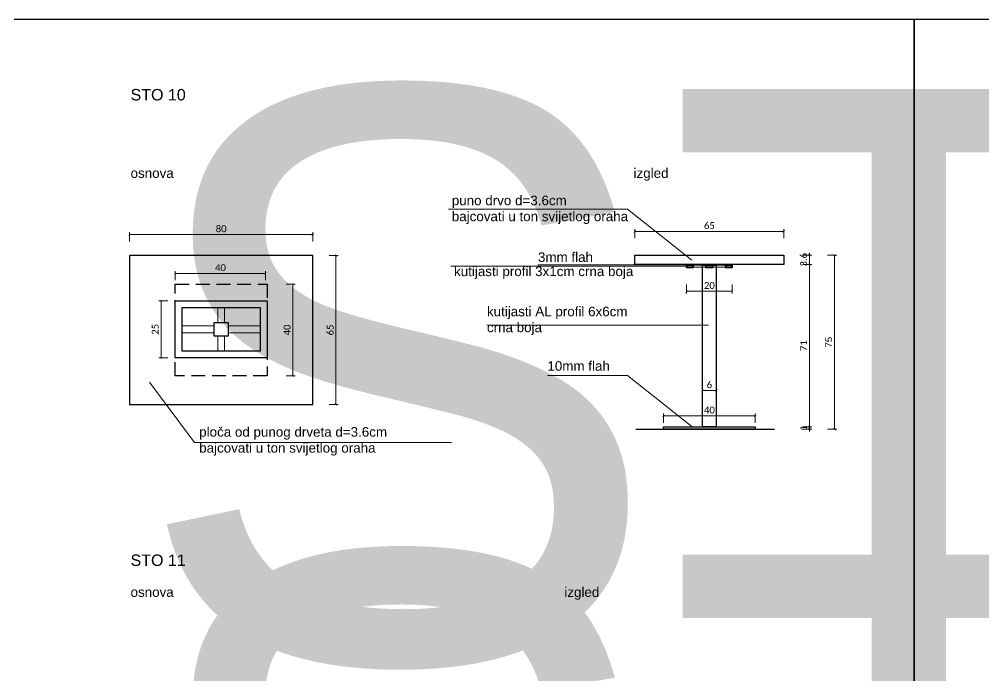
# Model space of a CAD drawing. Header units: centimetres. Extents: x -26724 to 60145, y -23645 to 6771.
# Drawn here: x 15476.4 to 15897.1, y 388.1 to 674.7 of the extents above; entities that cross this region are included whole.
import ezdxf

# ---------------------------------------------------------------- set-up
doc = ezdxf.new("R2010")
doc.units = ezdxf.units.CM
doc.linetypes.add('DASHED', pattern=[0.75, 0.5, -0.25])
for name, color, linetype, lineweight in [('2.IZGLED', 7, 'Continuous', 13), ('4.KOTE', 88, 'Continuous', 15), ('zid', 7, 'Continuous', 40)]:
    doc.layers.add(name, color=color, linetype=linetype, lineweight=lineweight)
doc.layers.add('3.IZGLED 2', color=7, linetype='Continuous', lineweight=9, true_color=0x4a4a4a)
for name, color, linetype in [('pozicije', 7, 'Continuous'), ('tekst', 7, 'Continuous'), ('tekst @ 1', 7, 'Continuous'), ('tekst @ 50', 7, 'Continuous')]:
    doc.layers.add(name, color=color, linetype=linetype)
doc.styles.add('0.15', font='arial.ttf', dxfattribs={"height": 0.15})
doc.styles.add('Notes', font='arial.ttf', dxfattribs={"height": 3})
doc.styles.get("Standard").update_dxf_attribs({"font": 'calibri.ttf'})
doc.dimstyles.new('ja 1 10', dxfattribs={"dimtxt": 3, "dimasz": 1, "dimexe": 1, "dimexo": 1, "dimgap": 1, "dimtad": 1, "dimdec": 0, "dimtxsty": 'Standard', "dimblk": 'ARCHTICK', "dimcen": 2.5, "dimclrd": 256, "dimclrt": 7, "dimadec": 0, "dimazin": 0, "dimtfac": 1, "dimtdec": 0, "dimtix": 1, "dimtmove": 1, "dimatfit": 3, "dimldrblk": 'ARCHTICK', "dimfxl": 3, "dimfxlon": 1, "dimlwd": 0, "dimlwe": 9, "dimarcsym": 0})

# ---------------------------------------------------------------- blocks, each defined once
blk = doc.blocks.new('*U3232')
at = {"layer": 'tekst @ 1', "ltscale": 0.8, "insert": (15524.97, 644.3), "char_height": 5, "attachment_point": 1, "style": 'Notes'}
blk.add_mtext_dynamic_manual_height_columns('STO 10', width=290.6445, gutter_width=750, heights=[0], dxfattribs=at)
at = {"layer": 'tekst @ 50', "ltscale": 0.8, "insert": (15524.97, 644.3), "char_height": 250, "attachment_point": 1, "style": 'Notes'}
blk.add_mtext_dynamic_manual_height_columns('STO 10', width=14532.2271, gutter_width=37500, heights=[0], dxfattribs=at)
blk = doc.blocks.new('_ArchTick')
at = {"color": 0, "linetype": 'ByBlock', "const_width": 0.15}
blk.add_lwpolyline([(-0.5, -0.5), (0.5, 0.5)], dxfattribs=at)
blk = doc.blocks.new('*D60')
at = {"layer": '4.KOTE', "lineweight": 0, "ltscale": 12, "transparency": 16777216}
for p, q in [((15821.07, 571.74), (15821.07, 572.74)), ((15821.07, 567.74), (15821.07, 571.74)), ((15821.07, 567.74), (15821.07, 566.74))]:
    blk.add_line(p, q, dxfattribs=at)
at = {"layer": '4.KOTE', "color": 0, "lineweight": 9, "ltscale": 12, "transparency": 16777216}
for p, q in [((15818.07, 571.74), (15822.07, 571.74)), ((15818.07, 567.74), (15822.07, 567.74))]:
    blk.add_line(p, q, dxfattribs=at)
at = {"layer": 'Defpoints', "color": 0, "ltscale": 12, "transparency": 16777216}
for p in [(15807.43, 571.74), (15821.07, 571.74), (15807.43, 567.74)]:
    blk.add_point(p, dxfattribs=at)
at = {"layer": '4.KOTE', "lineweight": 0, "ltscale": 12, "transparency": 16777216}
for p, rotation in [((15821.07, 571.74), 270), ((15821.07, 567.74), 90)]:
    blk.add_blockref('_ArchTick', p, dxfattribs=dict(at, rotation=rotation))
at = {"layer": '4.KOTE', "color": 7, "ltscale": 12, "transparency": 16777216, "insert": (15818.53, 569.74), "char_height": 3, "attachment_point": 5, "rotation": 90}
blk.add_mtext('3.6', dxfattribs=at)
blk = doc.blocks.new('*D61')
at = {"layer": '4.KOTE', "color": 0, "lineweight": 9, "ltscale": 12, "transparency": 16777216}
for p, q in [((15767.43, 558.96), (15767.43, 554.96)), ((15787.43, 558.96), (15787.43, 554.96))]:
    blk.add_line(p, q, dxfattribs=at)
at = {"layer": '4.KOTE', "lineweight": 0, "ltscale": 12, "transparency": 16777216}
blk.add_line((15767.43, 555.96), (15787.43, 555.96), dxfattribs=at)
at = {"layer": 'Defpoints', "color": 0, "ltscale": 12, "transparency": 16777216}
for p in [(15767.43, 566.74), (15787.43, 566.74), (15787.43, 555.96)]:
    blk.add_point(p, dxfattribs=at)
at = {"layer": '4.KOTE', "lineweight": 0, "ltscale": 12, "transparency": 16777216, "rotation": 180}
blk.add_blockref('_ArchTick', (15767.43, 555.96), dxfattribs=at)
at = {"layer": '4.KOTE', "lineweight": 0, "ltscale": 12, "transparency": 16777216}
blk.add_blockref('_ArchTick', (15787.43, 555.96), dxfattribs=at)
at = {"layer": '4.KOTE', "color": 7, "ltscale": 12, "transparency": 16777216, "insert": (15777.43, 558.5), "char_height": 3, "attachment_point": 5}
blk.add_mtext('20', dxfattribs=at)
blk = doc.blocks.new('*U3233')
at = {"layer": 'tekst @ 1', "ltscale": 0.8, "insert": (15524.97, 441.06), "char_height": 5, "attachment_point": 1, "style": 'Notes'}
blk.add_mtext_dynamic_manual_height_columns('STO 11', width=290.6445, gutter_width=750, heights=[0], dxfattribs=at)
at = {"layer": 'tekst @ 50', "ltscale": 0.8, "insert": (15524.97, 441.06), "char_height": 250, "attachment_point": 1, "style": 'Notes'}
blk.add_mtext_dynamic_manual_height_columns('STO 11', width=14532.2271, gutter_width=37500, heights=[0], dxfattribs=at)
blk = doc.blocks.new('*D62')
at = {"layer": '4.KOTE', "color": 0, "lineweight": 9, "ltscale": 12, "transparency": 16777216}
for p, q in [((15524.49, 577.72), (15524.49, 581.72)), ((15604.49, 577.72), (15604.49, 581.72))]:
    blk.add_line(p, q, dxfattribs=at)
at = {"layer": '4.KOTE', "lineweight": 0, "ltscale": 12, "transparency": 16777216}
blk.add_line((15524.49, 580.72), (15604.49, 580.72), dxfattribs=at)
at = {"layer": 'Defpoints', "color": 0, "ltscale": 12, "transparency": 16777216}
for p in [(15604.49, 580.72), (15524.49, 569.08), (15604.49, 569.08)]:
    blk.add_point(p, dxfattribs=at)
at = {"layer": '4.KOTE', "lineweight": 0, "ltscale": 12, "transparency": 16777216, "rotation": 180}
blk.add_blockref('_ArchTick', (15524.49, 580.72), dxfattribs=at)
at = {"layer": '4.KOTE', "lineweight": 0, "ltscale": 12, "transparency": 16777216}
blk.add_blockref('_ArchTick', (15604.49, 580.72), dxfattribs=at)
at = {"layer": '4.KOTE', "color": 7, "ltscale": 12, "transparency": 16777216, "insert": (15564.49, 583.26), "char_height": 3, "attachment_point": 5}
blk.add_mtext('80', dxfattribs=at)
blk = doc.blocks.new('*D64')
at = {"layer": '4.KOTE', "color": 0, "lineweight": 9, "ltscale": 12, "transparency": 16777216}
for p, q in [((15592.77, 559.08), (15596.77, 559.08)), ((15592.77, 519.08), (15596.77, 519.08))]:
    blk.add_line(p, q, dxfattribs=at)
at = {"layer": '4.KOTE', "lineweight": 0, "ltscale": 12, "transparency": 16777216}
blk.add_line((15595.77, 519.08), (15595.77, 559.08), dxfattribs=at)
at = {"layer": 'Defpoints', "color": 0, "ltscale": 12, "transparency": 16777216}
for p in [(15584.49, 559.08), (15595.77, 559.08), (15584.49, 519.08)]:
    blk.add_point(p, dxfattribs=at)
at = {"layer": '4.KOTE', "lineweight": 0, "ltscale": 12, "transparency": 16777216}
for p, rotation in [((15595.77, 559.08), 90), ((15595.77, 519.08), 270)]:
    blk.add_blockref('_ArchTick', p, dxfattribs=dict(at, rotation=rotation))
at = {"layer": '4.KOTE', "color": 7, "ltscale": 12, "transparency": 16777216, "insert": (15593.24, 539.08), "char_height": 3, "attachment_point": 5, "rotation": 90}
blk.add_mtext('40', dxfattribs=at)
blk = doc.blocks.new('*D65')
at = {"layer": '4.KOTE', "color": 0, "lineweight": 9, "transparency": 16777216}
for p, q in [((15611.57, 571.58), (15615.57, 571.58)), ((15611.57, 506.58), (15615.57, 506.58))]:
    blk.add_line(p, q, dxfattribs=at)
at = {"layer": '4.KOTE', "lineweight": 0, "transparency": 16777216}
blk.add_line((15614.57, 571.58), (15614.57, 506.58), dxfattribs=at)
at = {"layer": 'Defpoints', "color": 0, "transparency": 16777216}
for p in [(15604.49, 571.58), (15604.49, 506.58), (15614.57, 506.58)]:
    blk.add_point(p, dxfattribs=at)
at = {"layer": '4.KOTE', "lineweight": 0, "transparency": 16777216}
for p, rotation in [((15614.57, 571.58), 90), ((15614.57, 506.58), 270)]:
    blk.add_blockref('_ArchTick', p, dxfattribs=dict(at, rotation=rotation))
at = {"layer": '4.KOTE', "color": 7, "transparency": 16777216, "insert": (15612.04, 539.08), "char_height": 3, "attachment_point": 5, "rotation": 90}
blk.add_mtext('65', dxfattribs=at)
blk = doc.blocks.new('*D66')
at = {"layer": '4.KOTE', "color": 0, "lineweight": 9, "transparency": 16777216}
for p, q in [((15744.93, 579.14), (15744.93, 583.14)), ((15809.93, 579.14), (15809.93, 583.14))]:
    blk.add_line(p, q, dxfattribs=at)
at = {"layer": '4.KOTE', "lineweight": 0, "transparency": 16777216}
blk.add_line((15744.93, 582.14), (15809.93, 582.14), dxfattribs=at)
at = {"layer": 'Defpoints', "color": 0, "transparency": 16777216}
for p in [(15809.93, 582.14), (15744.93, 564.02), (15809.93, 562.02)]:
    blk.add_point(p, dxfattribs=at)
at = {"layer": '4.KOTE', "lineweight": 0, "transparency": 16777216, "rotation": 180}
blk.add_blockref('_ArchTick', (15744.93, 582.14), dxfattribs=at)
at = {"layer": '4.KOTE', "lineweight": 0, "transparency": 16777216}
blk.add_blockref('_ArchTick', (15809.93, 582.14), dxfattribs=at)
at = {"layer": '4.KOTE', "color": 7, "transparency": 16777216, "insert": (15777.43, 584.67), "char_height": 3, "attachment_point": 5}
blk.add_mtext('65', dxfattribs=at)
blk = doc.blocks.new('*D1332')
at = {"layer": '4.KOTE', "color": 0, "lineweight": 9, "transparency": 16777216}
for p, q in [((15757.43, 498.56), (15757.43, 502.56)), ((15797.43, 498.56), (15797.43, 502.56))]:
    blk.add_line(p, q, dxfattribs=at)
at = {"layer": '4.KOTE', "lineweight": 0, "transparency": 16777216}
blk.add_line((15797.43, 501.56), (15757.43, 501.56), dxfattribs=at)
at = {"layer": 'Defpoints', "color": 0, "transparency": 16777216}
for p in [(15757.43, 501.56), (15757.43, 496.74), (15797.43, 496.74)]:
    blk.add_point(p, dxfattribs=at)
at = {"layer": '4.KOTE', "lineweight": 0, "transparency": 16777216, "rotation": 180}
blk.add_blockref('_ArchTick', (15757.43, 501.56), dxfattribs=at)
at = {"layer": '4.KOTE', "lineweight": 0, "transparency": 16777216}
blk.add_blockref('_ArchTick', (15797.43, 501.56), dxfattribs=at)
at = {"layer": '4.KOTE', "color": 7, "transparency": 16777216, "insert": (15777.43, 504.1), "char_height": 3, "attachment_point": 5}
blk.add_mtext('40', dxfattribs=at)
blk = doc.blocks.new('*D1333')
at = {"layer": '4.KOTE', "color": 0, "lineweight": 9, "transparency": 16777216}
for p, q in [((15774.43, 515.65), (15774.43, 511.65)), ((15780.43, 515.65), (15780.43, 511.65))]:
    blk.add_line(p, q, dxfattribs=at)
at = {"layer": '4.KOTE', "lineweight": 0, "transparency": 16777216}
blk.add_line((15780.43, 512.65), (15774.43, 512.65), dxfattribs=at)
at = {"layer": 'Defpoints', "color": 0, "transparency": 16777216}
for p in [(15774.43, 517), (15780.43, 517), (15774.43, 512.65)]:
    blk.add_point(p, dxfattribs=at)
at = {"layer": '4.KOTE', "lineweight": 0, "transparency": 16777216, "rotation": 180}
blk.add_blockref('_ArchTick', (15774.43, 512.65), dxfattribs=at)
at = {"layer": '4.KOTE', "lineweight": 0, "transparency": 16777216}
blk.add_blockref('_ArchTick', (15780.43, 512.65), dxfattribs=at)
at = {"layer": '4.KOTE', "color": 7, "transparency": 16777216, "insert": (15777.43, 515.18), "char_height": 3, "attachment_point": 5}
blk.add_mtext('6', dxfattribs=at)
blk = doc.blocks.new('*D1334')
at = {"layer": '4.KOTE', "color": 0, "lineweight": 9, "transparency": 16777216}
for p, q in [((15818.07, 567.74), (15822.07, 567.74)), ((15818.07, 496.74), (15822.07, 496.74))]:
    blk.add_line(p, q, dxfattribs=at)
at = {"layer": '4.KOTE', "lineweight": 0, "transparency": 16777216}
blk.add_line((15821.07, 567.74), (15821.07, 496.74), dxfattribs=at)
at = {"layer": 'Defpoints', "color": 0, "transparency": 16777216}
for p in [(15809.93, 567.74), (15797.43, 496.74), (15821.07, 496.74)]:
    blk.add_point(p, dxfattribs=at)
at = {"layer": '4.KOTE', "lineweight": 0, "transparency": 16777216}
for p, rotation in [((15821.07, 567.74), 90), ((15821.07, 496.74), 270)]:
    blk.add_blockref('_ArchTick', p, dxfattribs=dict(at, rotation=rotation))
at = {"layer": '4.KOTE', "color": 7, "transparency": 16777216, "insert": (15818.56, 532.24), "char_height": 3, "attachment_point": 5, "rotation": 90}
blk.add_mtext('71', dxfattribs=at)
blk = doc.blocks.new('*D1335')
at = {"layer": '4.KOTE', "color": 0, "lineweight": 9, "transparency": 16777216}
for p, q in [((15818.07, 496.74), (15822.07, 496.74)), ((15818.07, 495.74), (15822.07, 495.74))]:
    blk.add_line(p, q, dxfattribs=at)
at = {"layer": '4.KOTE', "lineweight": 0, "transparency": 16777216}
for p, q in [((15821.07, 496.74), (15821.07, 497.74)), ((15821.07, 496.74), (15821.07, 495.74)), ((15821.07, 495.74), (15821.07, 494.74))]:
    blk.add_line(p, q, dxfattribs=at)
at = {"layer": 'Defpoints', "color": 0, "transparency": 16777216}
for p in [(15797.43, 496.74), (15797.43, 495.74), (15821.07, 495.74)]:
    blk.add_point(p, dxfattribs=at)
at = {"layer": '4.KOTE', "lineweight": 0, "transparency": 16777216}
for p, rotation in [((15821.07, 496.74), 270), ((15821.07, 495.74), 90)]:
    blk.add_blockref('_ArchTick', p, dxfattribs=dict(at, rotation=rotation))
at = {"layer": '4.KOTE', "color": 7, "transparency": 16777216, "insert": (15818.56, 496.24), "char_height": 3, "attachment_point": 5, "rotation": 90}
blk.add_mtext('1', dxfattribs=at)
blk = doc.blocks.new('*D1336')
at = {"layer": '4.KOTE', "color": 0, "lineweight": 9, "transparency": 16777216}
for p, q in [((15829, 571.74), (15833, 571.74)), ((15829, 495.74), (15833, 495.74))]:
    blk.add_line(p, q, dxfattribs=at)
at = {"layer": '4.KOTE', "lineweight": 0, "transparency": 16777216}
blk.add_line((15832, 571.74), (15832, 495.74), dxfattribs=at)
at = {"layer": 'Defpoints', "color": 0, "transparency": 16777216}
for p in [(15809.93, 571.74), (15805.9, 495.74), (15832, 495.74)]:
    blk.add_point(p, dxfattribs=at)
at = {"layer": '4.KOTE', "lineweight": 0, "transparency": 16777216}
for p, rotation in [((15832, 571.74), 90), ((15832, 495.74), 270)]:
    blk.add_blockref('_ArchTick', p, dxfattribs=dict(at, rotation=rotation))
at = {"layer": '4.KOTE', "color": 7, "transparency": 16777216, "insert": (15829.48, 533.74), "char_height": 3, "attachment_point": 5, "rotation": 90}
blk.add_mtext('{\\fArial|b0|i0|c238|p34;75}', dxfattribs=at)
blk = doc.blocks.new('*D1541')
at = {"layer": '4.KOTE', "color": 0, "lineweight": 9, "transparency": 16777216}
for p, q in [((15541.27, 551.86), (15537.27, 551.86)), ((15541.27, 526.86), (15537.27, 526.86))]:
    blk.add_line(p, q, dxfattribs=at)
at = {"layer": '4.KOTE', "lineweight": 0, "transparency": 16777216}
blk.add_line((15538.27, 551.86), (15538.27, 526.86), dxfattribs=at)
at = {"layer": 'Defpoints', "color": 0, "transparency": 16777216}
for p in [(15584.49, 551.86), (15538.27, 526.86), (15584.49, 526.86)]:
    blk.add_point(p, dxfattribs=at)
at = {"layer": '4.KOTE', "lineweight": 0, "transparency": 16777216}
for p, rotation in [((15538.27, 551.86), 90), ((15538.27, 526.86), 270)]:
    blk.add_blockref('_ArchTick', p, dxfattribs=dict(at, rotation=rotation))
at = {"layer": '4.KOTE', "color": 7, "transparency": 16777216, "insert": (15535.73, 539.36), "char_height": 3, "attachment_point": 5, "rotation": 90}
blk.add_mtext('25', dxfattribs=at)

msp = doc.modelspace()

# ---------------------------------------------------------------- linework, layer by layer
at = {"layer": '2.IZGLED'}
for p, q in [((15770.43, 566.44), (15784.43, 566.44)), ((15562.99, 542.36), (15562.99, 548.86)), ((15565.99, 542.36), (15565.99, 548.86)), ((15561.49, 540.86), (15547.49, 540.86)), ((15567.49, 540.86), (15581.49, 540.86)), ((15561.49, 537.86), (15547.49, 537.86)), ((15562.99, 529.86), (15562.99, 536.36)), ((15565.99, 529.86), (15565.99, 536.36)), ((15567.49, 537.86), (15581.49, 537.86))]:
    msp.add_line(p, q, dxfattribs=at)
at = {"layer": '2.IZGLED', "lineweight": 25, "ltscale": 50}
for points in [[(15446.73, 674.73), (15866.73, 674.73), (15866.73, 80.73), (15446.73, 80.73)], [(15866.73, 674.73), (16286.73, 674.73), (16286.73, 80.73), (15866.73, 80.73)]]:
    msp.add_lwpolyline(points, close=True, dxfattribs=at)
at = {"layer": '3.IZGLED 2'}
for p, q in [((15663.69, 591.8), (15741.75, 591.8)), ((15664.68, 566.94), (15767.43, 566.94)), ((15702.67, 567.59), (15767.43, 567.59)), ((15680.41, 541.13), (15777, 541.13)), ((15706.78, 519.2), (15741.75, 519.2)), ((15552.86, 489.99), (15664.92, 489.99))]:
    msp.add_line(p, q, dxfattribs=at)
at = {"layer": '3.IZGLED 2', "ltscale": 50}
for p, q in [((15741.75, 591.8), (15769.79, 569.59)), ((15741.75, 519.2), (15769.79, 496.99)), ((15552.86, 489.99), (15533.25, 516.36))]:
    msp.add_line(p, q, dxfattribs=at)
at = {"layer": 'zid', "lineweight": 30, "ltscale": 12}
msp.add_line((15745.3, 495.74), (15805.9, 495.74), dxfattribs=at)
at = {"layer": 'zid', "lineweight": 25}
for points in [[(15604.49, 571.58), (15524.49, 571.58), (15524.49, 506.58), (15604.49, 506.58)], [(15774.43, 567.44), (15780.43, 567.44), (15780.43, 496.74), (15774.43, 496.74)], [(15757.43, 496.74), (15797.43, 496.74), (15797.43, 495.74), (15757.43, 495.74)]]:
    msp.add_lwpolyline(points, close=True, dxfattribs=at)
at = {"layer": 'zid', "lineweight": 25, "ltscale": 50}
msp.add_lwpolyline([(15744.93, 571.74), (15809.93, 571.74), (15809.93, 567.74), (15744.93, 567.74)], close=True, dxfattribs=at)
at = {"layer": 'zid', "lineweight": 25, "ltscale": 12}
for points in [[(15767.43, 567.74), (15787.43, 567.74), (15787.43, 567.44), (15767.43, 567.44)], [(15544.49, 551.86), (15584.49, 551.86), (15584.49, 526.86), (15544.49, 526.86)], [(15547.49, 548.86), (15581.49, 548.86), (15581.49, 529.86), (15547.49, 529.86)]]:
    msp.add_lwpolyline(points, close=True, dxfattribs=at)
at = {"layer": 'zid'}
for points in [[(15767.43, 567.44), (15767.43, 566.44), (15770.43, 566.44), (15770.43, 567.44), (15767.43, 567.44)], [(15775.93, 567.44), (15775.93, 566.44), (15778.93, 566.44), (15778.93, 567.44), (15775.93, 567.44)], [(15784.43, 567.44), (15784.43, 566.44), (15787.43, 566.44), (15787.43, 567.44), (15784.43, 567.44)]]:
    msp.add_lwpolyline(points, dxfattribs=at)
at = {"layer": 'zid', "linetype": 'DASHED', "lineweight": 25, "ltscale": 12}
for points in [[(15544.49, 559.08), (15584.49, 559.08), (15584.49, 519.08), (15544.49, 519.08)], [(15561.49, 542.36), (15567.49, 542.36), (15567.49, 536.36), (15561.49, 536.36)]]:
    msp.add_lwpolyline(points, close=True, dxfattribs=at)

# ---------------------------------------------------------------- block references
at = {"layer": 'tekst', "color": 3, "lineweight": 50}
for name in ['*U3232', '*U3233']:
    msp.add_blockref(name, (0, 0), dxfattribs=at)

# ---------------------------------------------------------------- texts
at = {"layer": 'pozicije', "color": 0, "attachment_point": 1, "style": '0.15'}
for s, width, gutter_width, insert, char_height in [('osnova', 290.6445, 750, (15524.97, 609.66), 4.179), ('izgled', 290.6445, 750, (15744.37, 609.66), 4.179), ('puno drvo d=3.6cm\\Pbajcovati u ton svijetlog oraha', 123.3358, 12.5, (15665.08, 597.73), 4.1794), ('{\\fArial|b0|i0|c0|p34;3mm flah}', 123.3358, 12.5, (15702.67, 573), 4.1794), ('kutijasti profil {\\fArial|b0|i0|c238|p34;3x1}cm{\\fArial|b0|i0|c238|p34; }crna boja', 152.513, 12.5, (15666.07, 566.78), 4.1794), ('{\\fArial|b0|i0|c0|p34;kutijasti AL profil 6x6cm\\Pcrna boja}', 123.3358, 12.5, (15680.41, 549.26), 4.1794), ('{\\fArial|b0|i0|c238|p34;10}mm flah', 123.3358, 12.5, (15706.78, 525.46), 4.1794), ('{\\fArial|b0|i0|c238|p34;ploča }od punog drveta d=3.6cm\\Pbajcovati u ton svijetlog oraha', 123.3358, 12.5, (15554.9, 496.67), 4.1794), ('osnova', 290.6445, 750, (15524.97, 426.73), 4.179), ('izgled', 5.8129, 15, (15714.17, 426.73), 4.179)]:
    msp.add_mtext_dynamic_manual_height_columns(s, width=width, gutter_width=gutter_width, heights=[0], dxfattribs=dict(at, insert=insert, char_height=char_height))

# ---------------------------------------------------------------- dimensions: what is measured, and where the dimension line sits
at = {"layer": '4.KOTE', "ltscale": 12}
for base, p1, p2, picture, middle in [((15604.49, 580.72), (15524.49, 569.08), (15604.49, 569.08), '*D62', (15564.49, 583.26)), ((15787.43, 555.96), (15767.43, 566.74), (15787.43, 566.74), '*D61', (15777.43, 558.5))]:
    dim = msp.add_linear_dim(base=base, p1=p1, p2=p2, dimstyle='ja 1 10', dxfattribs=at)
    dim.commit()
    dim.dimension.update_dxf_attribs({"geometry": picture, "text_midpoint": middle})
at = {"layer": '4.KOTE'}
for base, p1, p2, picture, middle in [((15809.93, 582.14), (15744.93, 564.02), (15809.93, 562.02), '*D66', (15777.43, 584.67)), ((15774.43, 512.65), (15780.43, 517), (15774.43, 517), '*D1333', (15777.43, 515.18)), ((15757.43, 501.56), (15797.43, 496.74), (15757.43, 496.74), '*D1332', (15777.43, 504.1))]:
    dim = msp.add_linear_dim(base=base, p1=p1, p2=p2, dimstyle='ja 1 10', dxfattribs=at)
    dim.commit()
    dim.dimension.update_dxf_attribs({"geometry": picture, "text_midpoint": middle})
for base, p1, p2, picture, middle in [((15614.57, 506.58), (15604.49, 571.58), (15604.49, 506.58), '*D65', (15612.04, 539.08)), ((15821.07, 496.74), (15809.93, 567.74), (15797.43, 496.74), '*D1334', (15818.56, 532.24)), ((15538.27, 526.86), (15584.49, 551.86), (15584.49, 526.86), '*D1541', (15535.73, 539.36)), ((15821.07, 495.74), (15797.43, 496.74), (15797.43, 495.74), '*D1335', (15818.56, 496.24))]:
    dim = msp.add_linear_dim(base=base, p1=p1, p2=p2, angle=90, dimstyle='ja 1 10', dxfattribs=at)
    dim.commit()
    dim.dimension.update_dxf_attribs({"geometry": picture, "text_midpoint": middle})
dim = msp.add_linear_dim(base=(15832, 495.74), p1=(15809.93, 571.74), p2=(15805.9, 495.74), angle=90, text='{\\fArial|b0|i0|c238|p34;75}', dimstyle='ja 1 10', dxfattribs=at)
dim.commit()
dim.dimension.update_dxf_attribs({"geometry": '*D1336', "text_midpoint": (15829.48, 533.74)})
at = {"layer": '4.KOTE', "ltscale": 12}
dim = msp.add_linear_dim(base=(15821.07, 571.74), p1=(15807.43, 567.74), p2=(15807.43, 571.74), angle=90, text='3.6', dimstyle='ja 1 10', dxfattribs=at)
dim.commit()
dim.dimension.update_dxf_attribs({"geometry": '*D60', "text_midpoint": (15818.53, 569.74)})
msp.add_linear_dim(base=(15583.87, 563.78), p1=(15544.49, 559.08), p2=(15583.87, 559.08), text='40', dimstyle='ja 1 10', dxfattribs=at).render()
dim = msp.add_linear_dim(base=(15595.77, 559.08), p1=(15584.49, 519.08), p2=(15584.49, 559.08), angle=90, dimstyle='ja 1 10', dxfattribs=at)
dim.commit()
dim.dimension.update_dxf_attribs({"geometry": '*D64', "text_midpoint": (15593.24, 539.08)})

doc.saveas('drawing.dxf')
